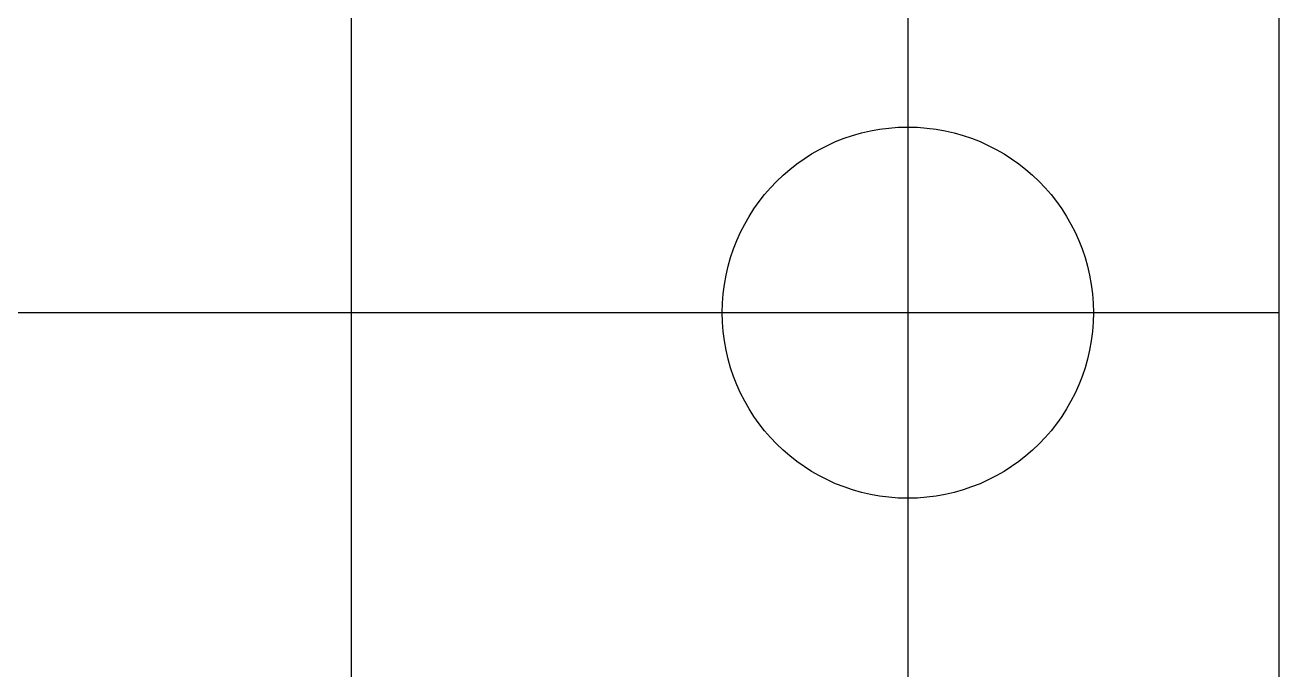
# Model space of a CAD drawing. Header units: metres. Extents: x 4568 to 182545, y -86951 to 35529.
# Drawn here: x 11540 to 12971, y -69467 to -68732 of the extents above; entities that cross this region are included whole.
import ezdxf

# ---------------------------------------------------------------- set-up
doc = ezdxf.new("R2010")
doc.units = ezdxf.units.M
for name, color, linetype in [('AXIS', 9, 'Continuous'), ('LI', 7, 'Continuous'), ('LIS', 2, 'Continuous')]:
    doc.layers.add(name, color=color, linetype=linetype)

msp = doc.modelspace()

# ---------------------------------------------------------------- linework, layer by layer
at = {"layer": 'AXIS'}
for p, q in [((11912.44, -67366.23), (11912.44, -69483.24)), ((12547.54, -67366.23), (12547.54, -70126.56)), ((10853.93, -69059.84), (12970.94, -69059.84))]:
    msp.add_line(p, q, dxfattribs=at)
at = {"layer": 'LI'}
msp.add_circle((12547.54, -69059.84), 211.7, dxfattribs=at)
at = {"layer": 'LIS'}
msp.add_line((12970.94, -67366.23), (12970.94, -69483.24), dxfattribs=at)

doc.saveas('drawing.dxf')
